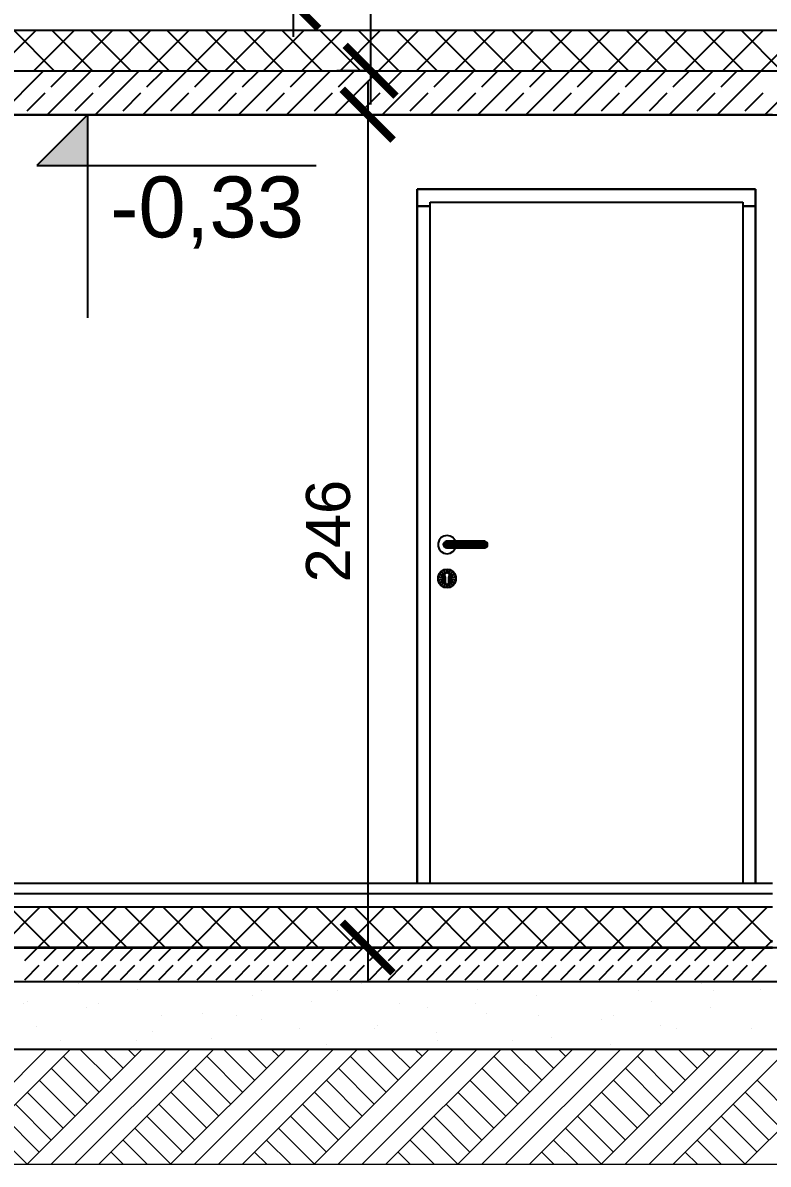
# Model space of a CAD drawing. Header units: millimetres. Extents: x 4647 to 73915, y -13612 to -8141.
# Drawn here: x 17292 to 17512.3, y -11416.6 to -11079.4 of the extents above; entities that cross this region are included whole.
import ezdxf

# ---------------------------------------------------------------- set-up
doc = ezdxf.new("R2010")
doc.units = ezdxf.units.MM
doc.layers.add('a_wymiary', color=250, linetype='Continuous', lineweight=9)
for name, color, linetype in [('Drzwi ArchiCAD', 7, 'Continuous'), ('Sytuacja - Teren', 7, 'Continuous'), ('WIDOK', 7, 'Continuous'), ('Wymiarowanie - Ogólne', 7, 'Continuous')]:
    doc.layers.add(name, color=color, linetype=linetype)
doc.styles.add('GENERATED_STYLE_4', font='arial.ttf')
doc.styles.get("Standard").update_dxf_attribs({"font": 'arial.ttf'})
doc.dimstyles.new('1-100', dxfattribs={"dimtxt": 13, "dimasz": 15, "dimexe": 10, "dimexo": 20, "dimgap": 5, "dimtad": 1, "dimdec": 1, "dimrnd": 0.5, "dimtxsty": 'Standard', "dimblk": 'ARCHTICK', "dimcen": 0.09, "dimdle": 10, "dimadec": 0, "dimazin": 0, "dimtfac": 1, "dimtdec": 1, "dimtofl": 0, "dimtmove": 0, "dimatfit": 3, "dimfxl": 10, "dimfxlon": 1, "dimtolj": 1, "dimtzin": 0, "dimarcsym": 0})

# ---------------------------------------------------------------- blocks, each defined once
blk = doc.blocks.new('_ArchTick')
at = {"color": 0, "linetype": 'ByBlock', "const_width": 0.15}
blk.add_lwpolyline([(-0.5, -0.5), (0.5, 0.5)], dxfattribs=at)
blk = doc.blocks.new('*D814')
at = {"layer": 'a_wymiary', "color": 0, "lineweight": -2, "transparency": 16777216}
for p, q in [((16821.81, -11160.57), (16821.81, -10292.3)), ((16841.81, -10302.3), (16811.81, -10302.3)), ((16841.81, -11150.57), (16811.81, -11150.57))]:
    blk.add_line(p, q, dxfattribs=at)
at = {"layer": 'DEFPOINTS', "color": 0, "transparency": 16777216}
for p in [(16821.81, -10302.3), (17483.57, -10302.3), (16979.42, -11150.57)]:
    blk.add_point(p, dxfattribs=at)
at = {"layer": 'a_wymiary', "color": 0, "lineweight": -2, "transparency": 16777216, "xscale": 15, "yscale": 15, "zscale": 15}
for p, rotation in [((16821.81, -10302.3), 90), ((16821.81, -11150.57), 270)]:
    blk.add_blockref('_ArchTick', p, dxfattribs=dict(at, rotation=rotation))
at = {"layer": 'a_wymiary', "color": 0, "transparency": 16777216, "insert": (16809, -10726.43), "char_height": 13, "attachment_point": 5, "rotation": 90}
blk.add_mtext('\\A1;848,5', dxfattribs=at)
blk = doc.blocks.new('*D853')
at = {"layer": 'a_wymiary', "color": 0, "lineweight": -2, "transparency": 16777216}
for p, q in [((17371.91, -10791.33), (17371.91, -11083.57)), ((17371.91, -10801.33), (17381.91, -10801.33)), ((17371.91, -11073.57), (17381.91, -11073.57))]:
    blk.add_line(p, q, dxfattribs=at)
at = {"layer": 'DEFPOINTS', "color": 0, "transparency": 16777216}
for p in [(17356.94, -10801.33), (17356.94, -11073.57), (17371.91, -11073.57)]:
    blk.add_point(p, dxfattribs=at)
at = {"layer": 'a_wymiary', "color": 0, "lineweight": -2, "transparency": 16777216, "xscale": 15, "yscale": 15, "zscale": 15}
for p, rotation in [((17371.91, -10801.33), 90), ((17371.91, -11073.57), 270)]:
    blk.add_blockref('_ArchTick', p, dxfattribs=dict(at, rotation=rotation))
at = {"layer": 'a_wymiary', "color": 0, "transparency": 16777216, "insert": (17360.38, -10937.45), "char_height": 13, "attachment_point": 5, "rotation": 90}
blk.add_mtext('\\A1;272', dxfattribs=at)
blk = doc.blocks.new('*D876')
at = {"layer": 'a_wymiary', "color": 0, "lineweight": -2, "transparency": 16777216}
for p, q in [((17394.76, -10833.57), (17394.76, -11103.57)), ((17394.76, -10843.57), (17384.76, -10843.57)), ((17394.76, -11093.57), (17384.76, -11093.57))]:
    blk.add_line(p, q, dxfattribs=at)
at = {"layer": 'DEFPOINTS', "color": 0, "transparency": 16777216}
for p in [(17408.55, -10843.57), (17394.76, -11093.57), (17408.55, -11093.57)]:
    blk.add_point(p, dxfattribs=at)
at = {"layer": 'a_wymiary', "color": 0, "lineweight": -2, "transparency": 16777216, "xscale": 15, "yscale": 15, "zscale": 15}
for p, rotation in [((17394.76, -10843.57), 90), ((17394.76, -11093.57), 270)]:
    blk.add_blockref('_ArchTick', p, dxfattribs=dict(at, rotation=rotation))
at = {"layer": 'a_wymiary', "color": 0, "transparency": 16777216, "insert": (17383.12, -10968.57), "char_height": 13, "attachment_point": 5, "rotation": 90}
blk.add_mtext('\\A1;250', dxfattribs=at)
blk = doc.blocks.new('*D877')
at = {"layer": 'a_wymiary', "color": 0, "lineweight": -2, "transparency": 16777216}
for p, q in [((17393.9, -11096.57), (17393.9, -11362.57)), ((17393.9, -11106.57), (17383.9, -11106.57)), ((17373.9, -11352.57), (17403.9, -11352.57))]:
    blk.add_line(p, q, dxfattribs=at)
at = {"layer": 'DEFPOINTS', "color": 0, "transparency": 16777216}
for p in [(17394.76, -11106.57), (17041.06, -11352.57), (17393.9, -11352.57)]:
    blk.add_point(p, dxfattribs=at)
at = {"layer": 'a_wymiary', "color": 0, "lineweight": -2, "transparency": 16777216, "xscale": 15, "yscale": 15, "zscale": 15}
for p, rotation in [((17393.9, -11106.57), 90), ((17393.9, -11352.57), 270)]:
    blk.add_blockref('_ArchTick', p, dxfattribs=dict(at, rotation=rotation))
at = {"layer": 'a_wymiary', "color": 0, "transparency": 16777216, "insert": (17382.26, -11229.57), "char_height": 13, "attachment_point": 5, "rotation": 90}
blk.add_mtext('\\A1;246', dxfattribs=at)

msp = doc.modelspace()

# ---------------------------------------------------------------- hatches: boundary and pattern name
at = {"layer": 'Wymiarowanie - Ogólne', "linetype": 'Continuous', "lineweight": 25}
msp.add_hatch(color=161, dxfattribs=at).paths.add_polyline_path([(17311.09, -11106.57), (17296.09, -11121.57), (17311.09, -11121.57)], flags=0)

# ---------------------------------------------------------------- linework, layer by layer
for p, q in [((17513.55, -11106.57), (17023.86, -11106.57)), ((17408.55, -11333.57), (17408.55, -11128.57)), ((17408.55, -11128.57), (17508.55, -11128.57)), ((17508.55, -11128.57), (17408.55, -11128.57)), ((17408.55, -11128.57), (17408.55, -11133.57)), ((17508.55, -11128.57), (17508.55, -11333.57)), ((17508.55, -11133.57), (17508.55, -11128.57)), ((17412.35, -11133.57), (17412.35, -11132.37)), ((17412.35, -11132.37), (17504.75, -11132.37)), ((17504.75, -11132.37), (17504.75, -11133.57)), ((17412.35, -11133.57), (17408.55, -11133.57)), ((17408.55, -11133.57), (17408.55, -11333.57)), ((17408.55, -11133.57), (17412.35, -11133.57)), ((17412.35, -11333.57), (17412.35, -11133.57)), ((17508.55, -11133.57), (17504.75, -11133.57)), ((17504.75, -11133.57), (17504.75, -11333.57)), ((17504.75, -11133.57), (17508.55, -11133.57)), ((17508.55, -11333.57), (17508.55, -11133.57)), ((17415.01, -11232.22), (17414.69, -11233.1)), ((17414.69, -11233.1), (17414.69, -11234.04)), ((17415.62, -11231.5), (17415.01, -11232.22)), ((17416.43, -11231.03), (17415.62, -11231.5)), ((17416.35, -11233.57), (17416.41, -11233.23)), ((17416.41, -11233.23), (17416.35, -11233.57)), ((17416.41, -11233.23), (17416.59, -11232.93)), ((17416.59, -11232.93), (17416.41, -11233.23)), ((17416.41, -11233.23), (17416.71, -11233.23)), ((17416.71, -11233.23), (17416.41, -11233.23)), ((17417.35, -11230.87), (17416.43, -11231.03)), ((17416.59, -11232.93), (17416.85, -11232.7)), ((17416.85, -11232.7), (17416.59, -11232.93)), ((17416.59, -11232.93), (17416.87, -11232.93)), ((17416.87, -11232.93), (17416.59, -11232.93)), ((17416.66, -11233.57), (17416.71, -11233.23)), ((17416.71, -11233.23), (17416.66, -11233.57)), ((17416.87, -11232.93), (17416.71, -11233.23)), ((17416.71, -11233.23), (17416.87, -11232.93)), ((17416.71, -11233.23), (17417.62, -11233.23)), ((17417.62, -11233.23), (17416.71, -11233.23)), ((17416.85, -11232.7), (17417.18, -11232.58)), ((17417.18, -11232.58), (17416.85, -11232.7)), ((17417.11, -11232.7), (17416.85, -11232.7)), ((17416.85, -11232.7), (17417.11, -11232.7)), ((17416.87, -11232.93), (17417.11, -11232.7)), ((17417.11, -11232.7), (17416.87, -11232.93)), ((17417.71, -11232.93), (17416.87, -11232.93)), ((17416.87, -11232.93), (17417.71, -11232.93)), ((17417.11, -11232.7), (17417.4, -11232.58)), ((17417.4, -11232.58), (17417.11, -11232.7)), ((17417.11, -11232.7), (17417.84, -11232.7)), ((17417.84, -11232.7), (17417.11, -11232.7)), ((17417.18, -11232.58), (17419.82, -11232.58)), ((17417.4, -11232.58), (17417.18, -11232.58)), ((17418.28, -11231.03), (17417.35, -11230.87)), ((17418.01, -11232.58), (17417.4, -11232.58)), ((17417.62, -11233.23), (17417.59, -11233.57)), ((17417.59, -11233.57), (17417.62, -11233.23)), ((17417.62, -11233.23), (17417.71, -11232.93)), ((17417.71, -11232.93), (17417.62, -11233.23)), ((17418.73, -11233.23), (17417.62, -11233.23)), ((17417.62, -11233.23), (17418.73, -11233.23)), ((17417.84, -11232.7), (17417.71, -11232.93)), ((17417.71, -11232.93), (17417.84, -11232.7)), ((17417.71, -11232.93), (17418.75, -11232.93)), ((17418.75, -11232.93), (17417.71, -11232.93)), ((17417.84, -11232.7), (17418.01, -11232.58)), ((17418.01, -11232.58), (17417.84, -11232.7)), ((17418.79, -11232.7), (17417.84, -11232.7)), ((17417.84, -11232.7), (17418.79, -11232.7)), ((17418.83, -11232.58), (17418.01, -11232.58)), ((17419.09, -11231.5), (17418.28, -11231.03)), ((17418.72, -11233.57), (17418.73, -11233.23)), ((17418.73, -11233.23), (17418.72, -11233.57)), ((17418.75, -11232.93), (17418.73, -11233.23)), ((17418.73, -11233.23), (17418.75, -11232.93)), ((17418.73, -11233.23), (17426.98, -11233.23)), ((17426.98, -11233.23), (17418.73, -11233.23)), ((17418.75, -11232.93), (17418.79, -11232.7)), ((17418.79, -11232.7), (17418.75, -11232.93)), ((17426.95, -11232.93), (17418.75, -11232.93)), ((17418.75, -11232.93), (17426.95, -11232.93)), ((17418.83, -11232.58), (17418.79, -11232.7)), ((17418.79, -11232.7), (17418.83, -11232.58)), ((17418.79, -11232.7), (17426.92, -11232.7)), ((17426.92, -11232.7), (17418.79, -11232.7)), ((17426.88, -11232.58), (17418.83, -11232.58)), ((17419.69, -11232.22), (17419.09, -11231.5)), ((17419.82, -11232.58), (17419.69, -11232.22)), ((17426.92, -11232.7), (17426.88, -11232.58)), ((17426.88, -11232.58), (17426.92, -11232.7)), ((17427.69, -11232.58), (17426.88, -11232.58)), ((17426.95, -11232.93), (17426.92, -11232.7)), ((17426.92, -11232.7), (17427.86, -11232.7)), ((17426.92, -11232.7), (17426.95, -11232.93)), ((17427.86, -11232.7), (17426.92, -11232.7)), ((17426.98, -11233.23), (17426.95, -11232.93)), ((17426.95, -11232.93), (17426.98, -11233.23)), ((17428, -11232.93), (17426.95, -11232.93)), ((17426.95, -11232.93), (17428, -11232.93)), ((17426.98, -11233.23), (17428.09, -11233.23)), ((17426.98, -11233.23), (17426.98, -11233.57)), ((17428.09, -11233.23), (17426.98, -11233.23)), ((17426.98, -11233.57), (17426.98, -11233.23)), ((17427.86, -11232.7), (17427.69, -11232.58)), ((17427.69, -11232.58), (17427.86, -11232.7)), ((17428.31, -11232.58), (17427.69, -11232.58)), ((17428, -11232.93), (17427.86, -11232.7)), ((17427.86, -11232.7), (17428.6, -11232.7)), ((17427.86, -11232.7), (17428, -11232.93)), ((17428.6, -11232.7), (17427.86, -11232.7)), ((17428.09, -11233.23), (17428, -11232.93)), ((17428, -11232.93), (17428.09, -11233.23)), ((17428.84, -11232.93), (17428, -11232.93)), ((17428, -11232.93), (17428.84, -11232.93)), ((17428.12, -11233.57), (17428.09, -11233.23)), ((17428.09, -11233.23), (17428.99, -11233.23)), ((17428.09, -11233.23), (17428.12, -11233.57)), ((17428.99, -11233.23), (17428.09, -11233.23)), ((17428.6, -11232.7), (17428.31, -11232.58)), ((17428.31, -11232.58), (17428.6, -11232.7)), ((17428.53, -11232.58), (17428.31, -11232.58)), ((17428.85, -11232.7), (17428.53, -11232.58)), ((17428.84, -11232.93), (17428.6, -11232.7)), ((17428.6, -11232.7), (17428.85, -11232.7)), ((17428.6, -11232.7), (17428.84, -11232.93)), ((17428.85, -11232.7), (17428.6, -11232.7)), ((17428.99, -11233.23), (17428.84, -11232.93)), ((17428.84, -11232.93), (17428.99, -11233.23)), ((17429.12, -11232.93), (17428.84, -11232.93)), ((17428.84, -11232.93), (17429.12, -11232.93)), ((17429.12, -11232.93), (17428.85, -11232.7)), ((17429.05, -11233.57), (17428.99, -11233.23)), ((17428.99, -11233.23), (17429.29, -11233.23)), ((17428.99, -11233.23), (17429.05, -11233.57)), ((17429.29, -11233.23), (17428.99, -11233.23)), ((17429.29, -11233.23), (17429.12, -11232.93)), ((17429.35, -11233.57), (17429.29, -11233.23)), ((17414.69, -11234.04), (17415.01, -11234.92)), ((17415.01, -11234.92), (17415.62, -11235.64)), ((17415.62, -11235.64), (17416.43, -11236.11)), ((17416.41, -11233.91), (17416.35, -11233.57)), ((17416.35, -11233.57), (17416.41, -11233.91)), ((17416.66, -11233.57), (17416.35, -11233.57)), ((17416.35, -11233.57), (17416.66, -11233.57)), ((17416.59, -11234.21), (17416.41, -11233.91)), ((17416.41, -11233.91), (17416.59, -11234.21)), ((17416.71, -11233.91), (17416.41, -11233.91)), ((17416.41, -11233.91), (17416.71, -11233.91)), ((17416.43, -11236.11), (17417.35, -11236.27)), ((17416.85, -11234.43), (17416.59, -11234.21)), ((17416.59, -11234.21), (17416.87, -11234.21)), ((17416.59, -11234.21), (17416.85, -11234.43)), ((17416.87, -11234.21), (17416.59, -11234.21)), ((17416.71, -11233.91), (17416.66, -11233.57)), ((17416.66, -11233.57), (17416.71, -11233.91)), ((17417.59, -11233.57), (17416.66, -11233.57)), ((17416.66, -11233.57), (17417.59, -11233.57)), ((17416.87, -11234.21), (17416.71, -11233.91)), ((17416.71, -11233.91), (17416.87, -11234.21)), ((17417.62, -11233.91), (17416.71, -11233.91)), ((17416.71, -11233.91), (17417.62, -11233.91)), ((17417.18, -11234.55), (17416.85, -11234.43)), ((17416.85, -11234.43), (17417.11, -11234.43)), ((17416.85, -11234.43), (17417.18, -11234.55)), ((17417.11, -11234.43), (17416.85, -11234.43)), ((17417.11, -11234.43), (17416.87, -11234.21)), ((17416.87, -11234.21), (17417.71, -11234.21)), ((17416.87, -11234.21), (17417.11, -11234.43)), ((17417.71, -11234.21), (17416.87, -11234.21)), ((17417.4, -11234.55), (17417.11, -11234.43)), ((17417.11, -11234.43), (17417.4, -11234.55)), ((17417.84, -11234.43), (17417.11, -11234.43)), ((17417.11, -11234.43), (17417.84, -11234.43)), ((17418.88, -11234.55), (17417.18, -11234.55)), ((17417.18, -11234.55), (17417.4, -11234.55)), ((17417.35, -11236.27), (17418.28, -11236.11)), ((17417.4, -11234.55), (17418.01, -11234.55)), ((17417.59, -11233.57), (17417.62, -11233.91)), ((17418.72, -11233.57), (17417.59, -11233.57)), ((17417.59, -11233.57), (17418.72, -11233.57)), ((17417.62, -11233.91), (17417.59, -11233.57)), ((17417.71, -11234.21), (17417.62, -11233.91)), ((17417.62, -11233.91), (17418.73, -11233.91)), ((17417.62, -11233.91), (17417.71, -11234.21)), ((17418.73, -11233.91), (17417.62, -11233.91)), ((17417.71, -11234.21), (17418.75, -11234.21)), ((17417.71, -11234.21), (17417.84, -11234.43)), ((17418.75, -11234.21), (17417.71, -11234.21)), ((17417.84, -11234.43), (17417.71, -11234.21)), ((17418.01, -11234.55), (17417.84, -11234.43)), ((17417.84, -11234.43), (17418.79, -11234.43)), ((17417.84, -11234.43), (17418.01, -11234.55)), ((17418.79, -11234.43), (17417.84, -11234.43)), ((17418.01, -11234.55), (17418.83, -11234.55)), ((17418.28, -11236.11), (17419.09, -11235.64)), ((17418.73, -11233.91), (17418.72, -11233.57)), ((17418.72, -11233.57), (17418.73, -11233.91)), ((17426.98, -11233.57), (17418.72, -11233.57)), ((17418.72, -11233.57), (17426.98, -11233.57)), ((17418.75, -11234.21), (17418.73, -11233.91)), ((17418.73, -11233.91), (17426.98, -11233.91)), ((17418.73, -11233.91), (17418.75, -11234.21)), ((17426.98, -11233.91), (17418.73, -11233.91)), ((17418.79, -11234.43), (17418.75, -11234.21)), ((17418.75, -11234.21), (17426.95, -11234.21)), ((17418.75, -11234.21), (17418.79, -11234.43)), ((17426.95, -11234.21), (17418.75, -11234.21)), ((17418.83, -11234.55), (17418.79, -11234.43)), ((17418.79, -11234.43), (17426.92, -11234.43)), ((17418.79, -11234.43), (17418.83, -11234.55)), ((17426.92, -11234.43), (17418.79, -11234.43)), ((17418.83, -11234.55), (17426.88, -11234.55)), ((17419.82, -11234.55), (17418.88, -11234.55)), ((17419.09, -11235.64), (17419.69, -11234.92)), ((17419.69, -11234.92), (17419.82, -11234.55)), ((17426.88, -11234.55), (17426.92, -11234.43)), ((17426.92, -11234.43), (17426.88, -11234.55)), ((17426.88, -11234.55), (17427.69, -11234.55)), ((17426.95, -11234.21), (17426.92, -11234.43)), ((17426.92, -11234.43), (17426.95, -11234.21)), ((17426.92, -11234.43), (17427.86, -11234.43)), ((17427.86, -11234.43), (17426.92, -11234.43)), ((17426.98, -11233.91), (17426.95, -11234.21)), ((17426.95, -11234.21), (17426.98, -11233.91)), ((17426.95, -11234.21), (17428, -11234.21)), ((17428, -11234.21), (17426.95, -11234.21)), ((17426.98, -11233.57), (17426.98, -11233.91)), ((17428.12, -11233.57), (17426.98, -11233.57)), ((17426.98, -11233.57), (17428.12, -11233.57)), ((17426.98, -11233.91), (17426.98, -11233.57)), ((17426.98, -11233.91), (17428.09, -11233.91)), ((17428.09, -11233.91), (17426.98, -11233.91)), ((17427.69, -11234.55), (17427.86, -11234.43)), ((17427.86, -11234.43), (17427.69, -11234.55)), ((17427.69, -11234.55), (17428.31, -11234.55)), ((17427.86, -11234.43), (17428, -11234.21)), ((17428, -11234.21), (17427.86, -11234.43)), ((17427.86, -11234.43), (17428.6, -11234.43)), ((17428.6, -11234.43), (17427.86, -11234.43)), ((17428, -11234.21), (17428.09, -11233.91)), ((17428.09, -11233.91), (17428, -11234.21)), ((17428, -11234.21), (17428.84, -11234.21)), ((17428.84, -11234.21), (17428, -11234.21)), ((17428.09, -11233.91), (17428.12, -11233.57)), ((17428.12, -11233.57), (17428.09, -11233.91)), ((17428.09, -11233.91), (17428.99, -11233.91)), ((17428.99, -11233.91), (17428.09, -11233.91)), ((17429.05, -11233.57), (17428.12, -11233.57)), ((17428.12, -11233.57), (17429.05, -11233.57)), ((17428.31, -11234.55), (17428.6, -11234.43)), ((17428.6, -11234.43), (17428.31, -11234.55)), ((17428.31, -11234.55), (17428.53, -11234.55)), ((17428.53, -11234.55), (17428.85, -11234.43)), ((17428.6, -11234.43), (17428.84, -11234.21)), ((17428.84, -11234.21), (17428.6, -11234.43)), ((17428.6, -11234.43), (17428.85, -11234.43)), ((17428.85, -11234.43), (17428.6, -11234.43)), ((17428.84, -11234.21), (17428.99, -11233.91)), ((17428.99, -11233.91), (17428.84, -11234.21)), ((17428.84, -11234.21), (17429.12, -11234.21)), ((17429.12, -11234.21), (17428.84, -11234.21)), ((17428.85, -11234.43), (17429.12, -11234.21)), ((17428.99, -11233.91), (17429.05, -11233.57)), ((17429.05, -11233.57), (17428.99, -11233.91)), ((17429.29, -11233.91), (17428.99, -11233.91)), ((17428.99, -11233.91), (17429.29, -11233.91)), ((17429.05, -11233.57), (17429.35, -11233.57)), ((17429.35, -11233.57), (17429.05, -11233.57)), ((17429.12, -11234.21), (17429.29, -11233.91)), ((17429.29, -11233.91), (17429.35, -11233.57)), ((17415.01, -11242.22), (17414.69, -11243.1)), ((17414.69, -11243.1), (17414.69, -11244.04)), ((17414.7, -11243.1), (17414.69, -11243.1)), ((17414.69, -11243.1), (17414.7, -11243.1)), ((17415.02, -11242.22), (17414.7, -11243.1)), ((17414.7, -11243.1), (17415.02, -11242.22)), ((17414.7, -11243.1), (17414.7, -11244.04)), ((17416.85, -11243.48), (17414.7, -11243.1)), ((17414.7, -11243.1), (17416.85, -11243.48)), ((17414.7, -11244.04), (17414.7, -11243.1)), ((17416.85, -11243.66), (17414.7, -11244.04)), ((17414.7, -11244.04), (17416.85, -11243.66)), ((17415.62, -11241.5), (17415.01, -11242.22)), ((17415.01, -11242.22), (17415.02, -11242.22)), ((17415.02, -11242.22), (17415.01, -11242.22)), ((17415.62, -11241.51), (17415.02, -11242.22)), ((17415.02, -11242.22), (17415.62, -11241.51)), ((17415.02, -11242.22), (17416.85, -11243.28)), ((17416.85, -11243.28), (17415.02, -11242.22)), ((17416.43, -11241.03), (17415.62, -11241.5)), ((17416.43, -11241.04), (17415.62, -11241.51)), ((17415.62, -11241.51), (17416.43, -11241.04)), ((17415.62, -11241.5), (17415.62, -11241.51)), ((17415.62, -11241.51), (17415.62, -11241.5)), ((17415.62, -11241.51), (17416.62, -11242.69)), ((17416.62, -11242.69), (17415.62, -11241.51)), ((17417.35, -11240.87), (17416.43, -11241.03)), ((17417.35, -11240.88), (17416.43, -11241.04)), ((17416.43, -11241.04), (17417.35, -11240.88)), ((17416.43, -11241.03), (17416.43, -11241.04)), ((17416.43, -11241.04), (17416.43, -11241.03)), ((17416.43, -11241.04), (17416.81, -11242.08)), ((17416.81, -11242.08), (17416.43, -11241.04)), ((17416.62, -11242.43), (17416.61, -11242.68)), ((17416.61, -11242.68), (17416.62, -11242.43)), ((17416.61, -11242.68), (17416.7, -11242.93)), ((17416.62, -11242.69), (17416.61, -11242.68)), ((17416.71, -11242.19), (17416.62, -11242.43)), ((17416.62, -11242.43), (17416.71, -11242.19)), ((17416.7, -11242.93), (17416.62, -11242.69)), ((17416.7, -11242.93), (17416.85, -11243.13)), ((17416.85, -11243.13), (17416.7, -11242.93)), ((17416.88, -11242), (17416.71, -11242.19)), ((17416.71, -11242.19), (17416.81, -11242.08)), ((17416.81, -11242.08), (17416.88, -11242)), ((17416.85, -11243.13), (17416.85, -11244.82)), ((17416.85, -11243.28), (17416.85, -11243.13)), ((17416.85, -11243.48), (17416.85, -11243.28)), ((17416.85, -11243.66), (17416.85, -11243.48)), ((17416.85, -11243.86), (17416.85, -11243.66)), ((17417.1, -11241.87), (17416.88, -11242)), ((17416.88, -11242), (17417.1, -11241.87)), ((17417.35, -11241.83), (17417.1, -11241.87)), ((17417.1, -11241.87), (17417.35, -11241.83)), ((17418.28, -11241.03), (17417.35, -11240.87)), ((17417.35, -11240.87), (17417.35, -11240.88)), ((17417.35, -11240.88), (17417.35, -11240.87)), ((17418.27, -11241.04), (17417.35, -11240.88)), ((17417.35, -11240.88), (17417.35, -11241.83)), ((17417.35, -11241.83), (17417.35, -11240.88)), ((17417.35, -11240.88), (17418.27, -11241.04)), ((17417.35, -11241.83), (17417.61, -11241.87)), ((17417.61, -11241.87), (17417.35, -11241.83)), ((17417.61, -11241.87), (17417.83, -11242)), ((17417.83, -11242), (17417.61, -11241.87)), ((17417.83, -11242), (17417.9, -11242.08)), ((17417.99, -11242.19), (17417.83, -11242)), ((17417.85, -11243.28), (17419.68, -11242.22)), ((17419.68, -11242.22), (17417.85, -11243.28)), ((17418.01, -11242.93), (17417.85, -11243.13)), ((17417.85, -11243.13), (17418.01, -11242.93)), ((17417.85, -11243.48), (17420, -11243.1)), ((17420, -11243.1), (17417.85, -11243.48)), ((17417.85, -11243.13), (17417.85, -11243.28)), ((17417.85, -11244.82), (17417.85, -11243.13)), ((17417.85, -11243.28), (17417.85, -11243.48)), ((17417.85, -11243.48), (17417.85, -11243.66)), ((17417.85, -11243.66), (17420, -11244.04)), ((17420, -11244.04), (17417.85, -11243.66)), ((17417.85, -11243.66), (17417.85, -11243.86)), ((17418.27, -11241.04), (17417.9, -11242.08)), ((17417.9, -11242.08), (17418.27, -11241.04)), ((17417.9, -11242.08), (17417.99, -11242.19)), ((17417.99, -11242.19), (17418.09, -11242.43)), ((17418.09, -11242.43), (17417.99, -11242.19)), ((17418.01, -11242.93), (17418.09, -11242.68)), ((17418.09, -11242.69), (17418.01, -11242.93)), ((17418.09, -11242.69), (17419.08, -11241.51)), ((17419.08, -11241.51), (17418.09, -11242.69)), ((17418.09, -11242.43), (17418.09, -11242.68)), ((17418.09, -11242.68), (17418.09, -11242.43)), ((17418.09, -11242.68), (17418.09, -11242.69)), ((17418.28, -11241.03), (17418.27, -11241.04)), ((17418.27, -11241.04), (17418.28, -11241.03)), ((17419.08, -11241.51), (17418.27, -11241.04)), ((17418.27, -11241.04), (17419.08, -11241.51)), ((17419.09, -11241.5), (17418.28, -11241.03)), ((17419.08, -11241.51), (17419.09, -11241.5)), ((17419.09, -11241.5), (17419.08, -11241.51)), ((17419.68, -11242.22), (17419.08, -11241.51)), ((17419.08, -11241.51), (17419.68, -11242.22)), ((17419.69, -11242.22), (17419.09, -11241.5)), ((17419.68, -11242.22), (17419.69, -11242.22)), ((17420, -11243.1), (17419.68, -11242.22)), ((17419.69, -11242.22), (17419.68, -11242.22)), ((17419.68, -11242.22), (17420, -11243.1)), ((17420.01, -11243.1), (17419.69, -11242.22)), ((17420, -11244.04), (17420, -11243.1)), ((17420, -11243.1), (17420.01, -11243.1)), ((17420.01, -11243.1), (17420, -11243.1)), ((17420, -11243.1), (17420, -11244.04)), ((17420.01, -11244.04), (17420.01, -11243.1)), ((17414.69, -11244.04), (17415.01, -11244.92)), ((17414.7, -11244.04), (17414.69, -11244.04)), ((17414.69, -11244.04), (17414.7, -11244.04)), ((17414.7, -11244.04), (17415.02, -11244.91)), ((17415.02, -11244.91), (17414.7, -11244.04)), ((17415.02, -11244.91), (17415.01, -11244.92)), ((17415.01, -11244.92), (17415.02, -11244.91)), ((17415.01, -11244.92), (17415.62, -11245.64)), ((17416.85, -11243.86), (17415.02, -11244.91)), ((17415.02, -11244.91), (17416.85, -11243.86)), ((17415.02, -11244.91), (17415.62, -11245.63)), ((17415.62, -11245.63), (17415.02, -11244.91)), ((17416.85, -11244.16), (17415.62, -11245.63)), ((17415.62, -11245.63), (17416.85, -11244.16)), ((17415.62, -11245.63), (17416.43, -11246.1)), ((17416.43, -11246.1), (17415.62, -11245.63)), ((17415.62, -11245.63), (17415.62, -11245.64)), ((17415.62, -11245.64), (17415.62, -11245.63)), ((17415.62, -11245.64), (17416.43, -11246.11)), ((17416.87, -11244.9), (17416.43, -11246.1)), ((17416.43, -11246.1), (17416.87, -11244.9)), ((17416.43, -11246.1), (17417.35, -11246.26)), ((17417.35, -11246.26), (17416.43, -11246.1)), ((17416.43, -11246.1), (17416.43, -11246.11)), ((17416.43, -11246.11), (17416.43, -11246.1)), ((17416.43, -11246.11), (17417.35, -11246.27)), ((17416.85, -11244.16), (17416.85, -11243.86)), ((17416.85, -11244.82), (17416.85, -11244.16)), ((17416.85, -11244.82), (17416.88, -11244.99)), ((17416.87, -11244.9), (17416.85, -11244.82)), ((17416.88, -11244.99), (17416.87, -11244.9)), ((17416.88, -11244.99), (17416.97, -11245.14)), ((17416.97, -11245.14), (17416.88, -11244.99)), ((17416.97, -11245.14), (17417.1, -11245.25)), ((17417.1, -11245.25), (17416.97, -11245.14)), ((17417.1, -11245.25), (17417.27, -11245.31)), ((17417.27, -11245.31), (17417.1, -11245.25)), ((17417.27, -11245.31), (17417.44, -11245.31)), ((17417.35, -11245.31), (17417.27, -11245.31)), ((17417.44, -11245.31), (17417.35, -11245.31)), ((17417.35, -11245.31), (17417.35, -11246.26)), ((17417.35, -11246.26), (17417.35, -11245.31)), ((17417.35, -11246.26), (17418.27, -11246.1)), ((17418.27, -11246.1), (17417.35, -11246.26)), ((17417.35, -11246.27), (17418.28, -11246.11)), ((17417.35, -11246.26), (17417.35, -11246.27)), ((17417.35, -11246.27), (17417.35, -11246.26)), ((17417.44, -11245.31), (17417.6, -11245.25)), ((17417.6, -11245.25), (17417.44, -11245.31)), ((17417.6, -11245.25), (17417.74, -11245.14)), ((17417.74, -11245.14), (17417.6, -11245.25)), ((17417.74, -11245.14), (17417.82, -11244.99)), ((17417.82, -11244.99), (17417.74, -11245.14)), ((17417.82, -11244.99), (17417.85, -11244.82)), ((17417.84, -11244.9), (17417.82, -11244.99)), ((17417.85, -11244.82), (17417.84, -11244.9)), ((17417.84, -11244.9), (17418.27, -11246.1)), ((17418.27, -11246.1), (17417.84, -11244.9)), ((17417.85, -11243.86), (17419.68, -11244.91)), ((17419.68, -11244.91), (17417.85, -11243.86)), ((17417.85, -11243.86), (17417.85, -11244.16)), ((17417.85, -11244.16), (17419.08, -11245.63)), ((17419.08, -11245.63), (17417.85, -11244.16)), ((17417.85, -11244.16), (17417.85, -11244.82)), ((17418.27, -11246.1), (17419.08, -11245.63)), ((17419.08, -11245.63), (17418.27, -11246.1)), ((17418.27, -11246.1), (17418.28, -11246.11)), ((17418.28, -11246.11), (17418.27, -11246.1)), ((17418.28, -11246.11), (17419.09, -11245.64)), ((17419.08, -11245.63), (17419.68, -11244.91)), ((17419.68, -11244.91), (17419.08, -11245.63)), ((17419.08, -11245.63), (17419.09, -11245.64)), ((17419.09, -11245.64), (17419.08, -11245.63)), ((17419.09, -11245.64), (17419.69, -11244.92)), ((17419.68, -11244.91), (17420, -11244.04)), ((17420, -11244.04), (17419.68, -11244.91)), ((17419.68, -11244.91), (17419.69, -11244.92)), ((17419.69, -11244.92), (17419.68, -11244.91)), ((17419.69, -11244.92), (17420.01, -11244.04)), ((17420, -11244.04), (17420.01, -11244.04)), ((17420.01, -11244.04), (17420, -11244.04)), ((17023.56, -11333.57), (17408.55, -11333.57)), ((17408.55, -11333.57), (17412.35, -11333.57)), ((17504.75, -11333.57), (17508.55, -11333.57)), ((17508.55, -11333.57), (17513.55, -11333.57))]:
    msp.add_line(p, q)
at = {"layer": 'Drzwi ArchiCAD', "color": 9, "lineweight": 13}
for p, q in [((17412.35, -11133.57), (17412.35, -11132.37)), ((17412.35, -11132.37), (17504.75, -11132.37)), ((17412.35, -11333.57), (17412.35, -11132.37)), ((17412.35, -11132.37), (17504.75, -11132.37)), ((17504.75, -11132.37), (17504.75, -11133.57)), ((17504.75, -11132.37), (17504.75, -11333.57)), ((17412.35, -11333.57), (17412.35, -11133.57)), ((17504.75, -11333.57), (17504.75, -11133.57)), ((17415.01, -11232.22), (17414.69, -11233.1)), ((17414.69, -11233.1), (17414.69, -11234.04)), ((17415.62, -11231.5), (17415.01, -11232.22)), ((17416.43, -11231.03), (17415.62, -11231.5)), ((17416.41, -11233.23), (17416.35, -11233.57)), ((17416.59, -11232.93), (17416.41, -11233.23)), ((17417.35, -11230.87), (17416.43, -11231.03)), ((17416.85, -11232.7), (17416.59, -11232.93)), ((17416.71, -11233.23), (17416.66, -11233.57)), ((17416.87, -11232.93), (17416.71, -11233.23)), ((17417.18, -11232.58), (17416.85, -11232.7)), ((17417.11, -11232.7), (17416.87, -11232.93)), ((17417.18, -11232.58), (17417.4, -11232.58)), ((17418.28, -11231.03), (17417.35, -11230.87)), ((17417.4, -11232.58), (17418.01, -11232.58)), ((17417.62, -11233.23), (17417.59, -11233.57)), ((17417.71, -11232.93), (17417.62, -11233.23)), ((17417.84, -11232.7), (17417.71, -11232.93)), ((17418.01, -11232.58), (17418.83, -11232.58)), ((17419.09, -11231.5), (17418.28, -11231.03)), ((17418.83, -11232.58), (17426.88, -11232.58)), ((17419.69, -11232.22), (17419.09, -11231.5)), ((17419.82, -11232.58), (17419.69, -11232.22)), ((17426.88, -11232.58), (17427.69, -11232.58)), ((17427.69, -11232.58), (17428.31, -11232.58)), ((17427.86, -11232.7), (17428, -11232.93)), ((17428, -11232.93), (17428.09, -11233.23)), ((17428.09, -11233.23), (17428.12, -11233.57)), ((17428.31, -11232.58), (17428.53, -11232.58)), ((17428.53, -11232.58), (17428.85, -11232.7)), ((17428.6, -11232.7), (17428.84, -11232.93)), ((17428.84, -11232.93), (17428.99, -11233.23)), ((17428.85, -11232.7), (17429.12, -11232.93)), ((17428.99, -11233.23), (17429.05, -11233.57)), ((17429.12, -11232.93), (17429.29, -11233.23)), ((17429.29, -11233.23), (17429.35, -11233.57)), ((17414.69, -11234.04), (17415.01, -11234.92)), ((17415.01, -11234.92), (17415.62, -11235.64)), ((17415.62, -11235.64), (17416.43, -11236.11)), ((17416.35, -11233.57), (17416.41, -11233.91)), ((17416.41, -11233.91), (17416.59, -11234.21)), ((17416.43, -11236.11), (17417.35, -11236.27)), ((17416.59, -11234.21), (17416.85, -11234.43)), ((17416.66, -11233.57), (17416.71, -11233.91)), ((17416.71, -11233.91), (17416.87, -11234.21)), ((17416.85, -11234.43), (17417.18, -11234.55)), ((17416.87, -11234.21), (17417.11, -11234.43)), ((17417.18, -11234.55), (17417.4, -11234.55)), ((17417.35, -11236.27), (17418.28, -11236.11)), ((17417.4, -11234.55), (17418.01, -11234.55)), ((17417.59, -11233.57), (17417.62, -11233.91)), ((17417.62, -11233.91), (17417.71, -11234.21)), ((17417.71, -11234.21), (17417.84, -11234.43)), ((17418.01, -11234.55), (17418.83, -11234.55)), ((17418.28, -11236.11), (17419.09, -11235.64)), ((17418.83, -11234.55), (17426.88, -11234.55)), ((17419.09, -11235.64), (17419.69, -11234.92)), ((17419.69, -11234.92), (17419.82, -11234.55)), ((17426.88, -11234.55), (17427.69, -11234.55)), ((17427.69, -11234.55), (17428.31, -11234.55)), ((17428, -11234.21), (17427.86, -11234.43)), ((17428.09, -11233.91), (17428, -11234.21)), ((17428.12, -11233.57), (17428.09, -11233.91)), ((17428.31, -11234.55), (17428.53, -11234.55)), ((17428.85, -11234.43), (17428.53, -11234.55)), ((17428.84, -11234.21), (17428.6, -11234.43)), ((17428.99, -11233.91), (17428.84, -11234.21)), ((17429.12, -11234.21), (17428.85, -11234.43)), ((17429.05, -11233.57), (17428.99, -11233.91)), ((17429.29, -11233.91), (17429.12, -11234.21)), ((17429.35, -11233.57), (17429.29, -11233.91)), ((17415.01, -11242.22), (17414.69, -11243.1)), ((17414.69, -11243.1), (17414.69, -11244.04)), ((17415.62, -11241.5), (17415.01, -11242.22)), ((17416.43, -11241.03), (17415.62, -11241.5)), ((17417.35, -11240.87), (17416.43, -11241.03)), ((17416.61, -11242.68), (17416.62, -11242.43)), ((17416.61, -11242.68), (17416.62, -11242.69)), ((17416.62, -11242.43), (17416.71, -11242.19)), ((17416.7, -11242.93), (17416.62, -11242.69)), ((17416.85, -11243.13), (17416.7, -11242.93)), ((17416.71, -11242.19), (17416.81, -11242.08)), ((17416.81, -11242.08), (17416.88, -11242)), ((17416.85, -11243.13), (17416.85, -11243.28)), ((17416.85, -11243.28), (17416.85, -11243.48)), ((17416.85, -11243.48), (17416.85, -11243.66)), ((17416.85, -11243.66), (17416.85, -11243.86)), ((17416.88, -11242), (17417.1, -11241.87)), ((17417.1, -11241.87), (17417.35, -11241.83)), ((17418.28, -11241.03), (17417.35, -11240.87)), ((17417.35, -11241.83), (17417.61, -11241.87)), ((17417.61, -11241.87), (17417.83, -11242)), ((17417.83, -11242), (17417.9, -11242.08)), ((17417.85, -11243.28), (17417.85, -11243.13)), ((17417.85, -11243.28), (17417.85, -11243.48)), ((17417.85, -11243.48), (17417.85, -11243.66)), ((17417.85, -11243.66), (17417.85, -11243.86)), ((17417.9, -11242.08), (17417.99, -11242.19)), ((17417.99, -11242.19), (17418.09, -11242.43)), ((17418.01, -11242.93), (17418.09, -11242.69)), ((17418.09, -11242.43), (17418.09, -11242.68)), ((17418.09, -11242.68), (17418.09, -11242.69)), ((17419.09, -11241.5), (17418.28, -11241.03)), ((17419.69, -11242.22), (17419.09, -11241.5)), ((17420.01, -11243.1), (17419.69, -11242.22)), ((17420.01, -11244.04), (17420.01, -11243.1)), ((17414.69, -11244.04), (17415.01, -11244.92)), ((17415.01, -11244.92), (17415.62, -11245.64)), ((17415.62, -11245.64), (17416.43, -11246.11)), ((17416.43, -11246.11), (17417.35, -11246.27)), ((17416.85, -11243.86), (17416.85, -11244.16)), ((17416.85, -11244.16), (17416.85, -11244.82)), ((17416.87, -11244.9), (17416.85, -11244.82)), ((17416.87, -11244.9), (17416.88, -11244.99)), ((17416.88, -11244.99), (17416.97, -11245.14)), ((17416.97, -11245.14), (17417.1, -11245.25)), ((17417.1, -11245.25), (17417.27, -11245.31)), ((17417.35, -11245.31), (17417.27, -11245.31)), ((17417.35, -11245.31), (17417.44, -11245.31)), ((17417.35, -11246.27), (17418.28, -11246.11)), ((17417.44, -11245.31), (17417.6, -11245.25)), ((17417.6, -11245.25), (17417.74, -11245.14)), ((17417.74, -11245.14), (17417.82, -11244.99)), ((17417.84, -11244.9), (17417.82, -11244.99)), ((17417.84, -11244.9), (17417.85, -11244.82)), ((17417.85, -11243.86), (17417.85, -11244.16)), ((17417.85, -11244.16), (17417.85, -11244.82)), ((17418.28, -11246.11), (17419.09, -11245.64)), ((17419.09, -11245.64), (17419.69, -11244.92)), ((17419.69, -11244.92), (17420.01, -11244.04))]:
    msp.add_line(p, q, dxfattribs=at)
at = {"layer": 'Sytuacja - Teren', "color": 53, "lineweight": 13}
for p, q in [((17038.56, -11382.57), (17928.56, -11382.57)), ((16979.57, -11416.57), (17987.56, -11416.57))]:
    msp.add_line(p, q, dxfattribs=at)
at = {"layer": 'Sytuacja - Teren', "color": 41, "linetype": 'Continuous', "lineweight": 13}
for p, q in [((17264.96, -11416.57), (17298.96, -11382.57)), ((17272.04, -11416.57), (17306.04, -11382.57)), ((17293.25, -11416.57), (17327.25, -11382.57)), ((17300.32, -11416.57), (17334.32, -11382.57)), ((17314.51, -11395.3), (17303.91, -11384.7)), ((17307.39, -11416.57), (17341.39, -11382.57)), ((17318.05, -11391.77), (17308.85, -11382.57)), ((17314.46, -11416.57), (17348.46, -11382.57)), ((17321.59, -11388.23), (17315.92, -11382.57)), ((17325.12, -11384.7), (17322.99, -11382.57)), ((17335.67, -11416.57), (17369.67, -11382.57)), ((17342.75, -11416.57), (17376.75, -11382.57)), ((17356.94, -11395.3), (17346.33, -11384.7)), ((17349.82, -11416.57), (17383.82, -11382.57)), ((17360.48, -11391.77), (17351.28, -11382.57)), ((17356.89, -11416.57), (17390.89, -11382.57)), ((17364.01, -11388.23), (17358.35, -11382.57)), ((17367.55, -11384.7), (17365.42, -11382.57)), ((17378.1, -11416.57), (17412.1, -11382.57)), ((17385.17, -11416.57), (17419.17, -11382.57)), ((17399.37, -11395.3), (17388.76, -11384.7)), ((17392.24, -11416.57), (17426.24, -11382.57)), ((17402.9, -11391.77), (17393.7, -11382.57)), ((17399.31, -11416.57), (17433.31, -11382.57)), ((17406.44, -11388.23), (17400.78, -11382.57)), ((17409.97, -11384.7), (17407.85, -11382.57)), ((17420.53, -11416.57), (17454.53, -11382.57)), ((17427.6, -11416.57), (17461.6, -11382.57)), ((17441.79, -11395.3), (17431.19, -11384.7)), ((17434.67, -11416.57), (17468.67, -11382.57)), ((17445.33, -11391.77), (17436.13, -11382.57)), ((17441.74, -11416.57), (17475.74, -11382.57)), ((17448.86, -11388.23), (17443.2, -11382.57)), ((17452.4, -11384.7), (17450.27, -11382.57)), ((17462.95, -11416.57), (17496.95, -11382.57)), ((17470.02, -11416.57), (17504.02, -11382.57)), ((17484.22, -11395.3), (17473.61, -11384.7)), ((17477.1, -11416.57), (17511.1, -11382.57)), ((17487.76, -11391.77), (17478.56, -11382.57)), ((17484.17, -11416.57), (17518.17, -11382.57)), ((17491.29, -11388.23), (17485.63, -11382.57)), ((17494.83, -11384.7), (17492.7, -11382.57)), ((17505.38, -11416.57), (17539.38, -11382.57)), ((17310.98, -11398.84), (17300.37, -11388.23)), ((17353.41, -11398.84), (17342.8, -11388.23)), ((17395.83, -11398.84), (17385.23, -11388.23)), ((17438.26, -11398.84), (17427.65, -11388.23)), ((17480.68, -11398.84), (17470.08, -11388.23)), ((17307.44, -11402.37), (17296.84, -11391.77)), ((17349.87, -11402.37), (17339.26, -11391.77)), ((17392.3, -11402.37), (17381.69, -11391.77)), ((17434.72, -11402.37), (17424.12, -11391.77)), ((17477.15, -11402.37), (17466.54, -11391.77)), ((17519.58, -11402.37), (17508.97, -11391.77)), ((17303.91, -11405.91), (17293.3, -11395.3)), ((17346.33, -11405.91), (17335.73, -11395.3)), ((17388.76, -11405.91), (17378.15, -11395.3)), ((17431.19, -11405.91), (17420.58, -11395.3)), ((17473.61, -11405.91), (17463.01, -11395.3)), ((17516.04, -11405.91), (17505.43, -11395.3)), ((17300.37, -11409.44), (17289.77, -11398.84)), ((17342.8, -11409.44), (17332.19, -11398.84)), ((17385.23, -11409.44), (17374.62, -11398.84)), ((17427.65, -11409.44), (17417.05, -11398.84)), ((17470.08, -11409.44), (17459.47, -11398.84)), ((17512.5, -11409.44), (17501.9, -11398.84)), ((17296.84, -11412.98), (17286.23, -11402.37)), ((17339.26, -11412.98), (17328.66, -11402.37)), ((17381.69, -11412.98), (17371.08, -11402.37)), ((17424.12, -11412.98), (17413.51, -11402.37)), ((17466.54, -11412.98), (17455.94, -11402.37)), ((17508.97, -11412.98), (17498.36, -11402.37)), ((17293.3, -11416.52), (17282.69, -11405.91)), ((17335.73, -11416.52), (17325.12, -11405.91)), ((17378.15, -11416.52), (17367.55, -11405.91)), ((17420.58, -11416.52), (17409.97, -11405.91)), ((17463.01, -11416.52), (17452.4, -11405.91)), ((17505.43, -11416.52), (17494.83, -11405.91)), ((17328.71, -11416.57), (17321.59, -11409.44)), ((17371.14, -11416.57), (17364.01, -11409.44)), ((17413.56, -11416.57), (17406.44, -11409.44)), ((17455.99, -11416.57), (17448.86, -11409.44)), ((17498.42, -11416.57), (17491.29, -11409.44)), ((17321.64, -11416.57), (17318.05, -11412.98)), ((17364.07, -11416.57), (17360.48, -11412.98)), ((17406.49, -11416.57), (17402.9, -11412.98)), ((17448.92, -11416.57), (17445.33, -11412.98)), ((17491.34, -11416.57), (17487.76, -11412.98)), ((17314.57, -11416.57), (17314.51, -11416.52)), ((17356.99, -11416.57), (17356.94, -11416.52)), ((17399.42, -11416.57), (17399.37, -11416.52)), ((17441.85, -11416.57), (17441.79, -11416.52)), ((17484.27, -11416.57), (17484.22, -11416.52))]:
    msp.add_line(p, q, dxfattribs=at)
at = {"layer": 'WIDOK'}
for p, q in [((17023.56, -11081.57), (17943.56, -11081.57)), ((17023.56, -11081.57), (17943.56, -11081.57)), ((17023.86, -11093.57), (17943.26, -11093.57)), ((17023.86, -11093.57), (17943.26, -11093.57)), ((17023.86, -11106.57), (17943.26, -11106.57)), ((17023.56, -11333.57), (17513.55, -11333.57)), ((17023.56, -11336.57), (17513.55, -11336.57)), ((17023.56, -11336.57), (17513.55, -11336.57)), ((17023.56, -11340.57), (17513.55, -11340.57)), ((17023.56, -11340.57), (17513.55, -11340.57)), ((17041.06, -11352.57), (17926.06, -11352.57)), ((17041.06, -11362.57), (17926.06, -11362.57)), ((17041.06, -11362.57), (17926.06, -11362.57)), ((17041.06, -11382.57), (17926.06, -11382.57))]:
    msp.add_line(p, q, dxfattribs=at)
at = {"layer": 'WIDOK', "linetype": 'Continuous'}
for p, q in [((17283.91, -11093.57), (17295.91, -11081.57)), ((17301.28, -11093.57), (17289.28, -11081.57)), ((17295.22, -11093.57), (17307.22, -11081.57)), ((17312.59, -11093.57), (17300.59, -11081.57)), ((17306.54, -11093.57), (17318.54, -11081.57)), ((17323.91, -11093.57), (17311.91, -11081.57)), ((17317.85, -11093.57), (17329.85, -11081.57)), ((17335.22, -11093.57), (17323.22, -11081.57)), ((17329.16, -11093.57), (17341.16, -11081.57)), ((17346.54, -11093.57), (17334.54, -11081.57)), ((17340.48, -11093.57), (17352.48, -11081.57)), ((17357.85, -11093.57), (17345.85, -11081.57)), ((17351.79, -11093.57), (17363.79, -11081.57)), ((17369.16, -11093.57), (17357.16, -11081.57)), ((17363.1, -11093.57), (17375.1, -11081.57)), ((17380.48, -11093.57), (17368.48, -11081.57)), ((17374.42, -11093.57), (17386.42, -11081.57)), ((17391.79, -11093.57), (17379.79, -11081.57)), ((17385.73, -11093.57), (17397.73, -11081.57)), ((17403.1, -11093.57), (17391.1, -11081.57)), ((17397.05, -11093.57), (17409.05, -11081.57)), ((17414.42, -11093.57), (17402.42, -11081.57)), ((17408.36, -11093.57), (17420.36, -11081.57)), ((17425.73, -11093.57), (17413.73, -11081.57)), ((17419.67, -11093.57), (17431.67, -11081.57)), ((17437.05, -11093.57), (17425.05, -11081.57)), ((17430.99, -11093.57), (17442.99, -11081.57)), ((17448.36, -11093.57), (17436.36, -11081.57)), ((17442.3, -11093.57), (17454.3, -11081.57)), ((17459.67, -11093.57), (17447.67, -11081.57)), ((17453.61, -11093.57), (17465.61, -11081.57)), ((17470.99, -11093.57), (17458.99, -11081.57)), ((17464.93, -11093.57), (17476.93, -11081.57)), ((17482.3, -11093.57), (17470.3, -11081.57)), ((17476.24, -11093.57), (17488.24, -11081.57)), ((17493.61, -11093.57), (17481.61, -11081.57)), ((17487.55, -11093.57), (17499.55, -11081.57)), ((17504.93, -11093.57), (17492.93, -11081.57)), ((17498.87, -11093.57), (17510.87, -11081.57)), ((17516.24, -11093.57), (17504.24, -11081.57)), ((17510.18, -11093.57), (17522.18, -11081.57)), ((17285.05, -11106.57), (17298.05, -11093.57)), ((17299.19, -11106.57), (17312.19, -11093.57)), ((17300.37, -11098.32), (17305.12, -11093.57)), ((17313.33, -11106.57), (17326.33, -11093.57)), ((17314.51, -11098.32), (17319.26, -11093.57)), ((17327.48, -11106.57), (17340.48, -11093.57)), ((17328.66, -11098.32), (17333.41, -11093.57)), ((17341.62, -11106.57), (17354.62, -11093.57)), ((17342.8, -11098.32), (17347.55, -11093.57)), ((17355.76, -11106.57), (17368.76, -11093.57)), ((17356.94, -11098.32), (17361.69, -11093.57)), ((17369.9, -11106.57), (17382.9, -11093.57)), ((17371.08, -11098.32), (17375.83, -11093.57)), ((17384.05, -11106.57), (17397.05, -11093.57)), ((17385.23, -11098.32), (17389.97, -11093.57)), ((17398.19, -11106.57), (17411.19, -11093.57)), ((17399.37, -11098.32), (17404.12, -11093.57)), ((17412.33, -11106.57), (17425.33, -11093.57)), ((17413.51, -11098.32), (17418.26, -11093.57)), ((17426.47, -11106.57), (17439.47, -11093.57)), ((17427.65, -11098.32), (17432.4, -11093.57)), ((17440.61, -11106.57), (17453.61, -11093.57)), ((17441.79, -11098.32), (17446.54, -11093.57)), ((17454.76, -11106.57), (17467.76, -11093.57)), ((17455.94, -11098.32), (17460.68, -11093.57)), ((17468.9, -11106.57), (17481.9, -11093.57)), ((17470.08, -11098.32), (17474.83, -11093.57)), ((17483.04, -11106.57), (17496.04, -11093.57)), ((17484.22, -11098.32), (17488.97, -11093.57)), ((17497.18, -11106.57), (17510.18, -11093.57)), ((17498.36, -11098.32), (17503.11, -11093.57)), ((17511.32, -11106.57), (17524.32, -11093.57)), ((17293.3, -11105.39), (17298.6, -11100.09)), ((17307.44, -11105.39), (17312.75, -11100.09)), ((17321.59, -11105.39), (17326.89, -11100.09)), ((17335.73, -11105.39), (17341.03, -11100.09)), ((17349.87, -11105.39), (17355.17, -11100.09)), ((17364.01, -11105.39), (17369.32, -11100.09)), ((17378.15, -11105.39), (17383.46, -11100.09)), ((17392.3, -11105.39), (17397.6, -11100.09)), ((17406.44, -11105.39), (17411.74, -11100.09)), ((17420.58, -11105.39), (17425.88, -11100.09)), ((17434.72, -11105.39), (17440.03, -11100.09)), ((17448.86, -11105.39), (17454.17, -11100.09)), ((17463.01, -11105.39), (17468.31, -11100.09)), ((17477.15, -11105.39), (17482.45, -11100.09)), ((17491.29, -11105.39), (17496.59, -11100.09)), ((17505.43, -11105.39), (17510.74, -11100.09)), ((17285.12, -11352.57), (17297.12, -11340.57)), ((17300.07, -11352.57), (17288.07, -11340.57)), ((17296.44, -11352.57), (17308.44, -11340.57)), ((17311.38, -11352.57), (17299.38, -11340.57)), ((17307.75, -11352.57), (17319.75, -11340.57)), ((17322.69, -11352.57), (17310.69, -11340.57)), ((17319.06, -11352.57), (17331.06, -11340.57)), ((17334.01, -11352.57), (17322.01, -11340.57)), ((17330.38, -11352.57), (17342.38, -11340.57)), ((17345.32, -11352.57), (17333.32, -11340.57)), ((17341.69, -11352.57), (17353.69, -11340.57)), ((17356.63, -11352.57), (17344.63, -11340.57)), ((17353.01, -11352.57), (17365.01, -11340.57)), ((17367.95, -11352.57), (17355.95, -11340.57)), ((17364.32, -11352.57), (17376.32, -11340.57)), ((17379.26, -11352.57), (17367.26, -11340.57)), ((17375.63, -11352.57), (17387.63, -11340.57)), ((17390.57, -11352.57), (17378.57, -11340.57)), ((17386.95, -11352.57), (17398.95, -11340.57)), ((17401.89, -11352.57), (17389.89, -11340.57)), ((17398.26, -11352.57), (17410.26, -11340.57)), ((17413.2, -11352.57), (17401.2, -11340.57)), ((17409.57, -11352.57), (17421.57, -11340.57)), ((17424.52, -11352.57), (17412.52, -11340.57)), ((17420.89, -11352.57), (17432.89, -11340.57)), ((17435.83, -11352.57), (17423.83, -11340.57)), ((17432.2, -11352.57), (17444.2, -11340.57)), ((17447.14, -11352.57), (17435.14, -11340.57)), ((17443.52, -11352.57), (17455.52, -11340.57)), ((17458.46, -11352.57), (17446.46, -11340.57)), ((17454.83, -11352.57), (17466.83, -11340.57)), ((17469.77, -11352.57), (17457.77, -11340.57)), ((17466.14, -11352.57), (17478.14, -11340.57)), ((17481.08, -11352.57), (17469.08, -11340.57)), ((17477.46, -11352.57), (17489.46, -11340.57)), ((17492.4, -11352.57), (17480.4, -11340.57)), ((17488.77, -11352.57), (17500.77, -11340.57)), ((17503.71, -11352.57), (17491.71, -11340.57)), ((17500.08, -11352.57), (17512.08, -11340.57)), ((17513.55, -11351.1), (17503.03, -11340.57)), ((17511.4, -11352.57), (17513.55, -11350.41)), ((17292.59, -11356.41), (17296.44, -11352.57)), ((17298.25, -11356.41), (17302.09, -11352.57)), ((17303.91, -11356.41), (17307.75, -11352.57)), ((17309.56, -11356.41), (17313.41, -11352.57)), ((17315.22, -11356.41), (17319.06, -11352.57)), ((17320.88, -11356.41), (17324.72, -11352.57)), ((17326.54, -11356.41), (17330.38, -11352.57)), ((17332.19, -11356.41), (17336.04, -11352.57)), ((17337.85, -11356.41), (17341.69, -11352.57)), ((17343.51, -11356.41), (17347.35, -11352.57)), ((17349.16, -11356.41), (17353.01, -11352.57)), ((17354.82, -11356.41), (17358.66, -11352.57)), ((17360.48, -11356.41), (17364.32, -11352.57)), ((17366.13, -11356.41), (17369.98, -11352.57)), ((17371.79, -11356.41), (17375.63, -11352.57)), ((17377.45, -11356.41), (17381.29, -11352.57)), ((17383.1, -11356.41), (17386.95, -11352.57)), ((17388.76, -11356.41), (17392.6, -11352.57)), ((17394.42, -11356.41), (17398.26, -11352.57)), ((17400.07, -11356.41), (17403.92, -11352.57)), ((17405.73, -11356.41), (17409.57, -11352.57)), ((17411.39, -11356.41), (17415.23, -11352.57)), ((17417.05, -11356.41), (17420.89, -11352.57)), ((17422.7, -11356.41), (17426.54, -11352.57)), ((17428.36, -11356.41), (17432.2, -11352.57)), ((17434.02, -11356.41), (17437.86, -11352.57)), ((17439.67, -11356.41), (17443.52, -11352.57)), ((17445.33, -11356.41), (17449.17, -11352.57)), ((17450.99, -11356.41), (17454.83, -11352.57)), ((17456.64, -11356.41), (17460.49, -11352.57)), ((17462.3, -11356.41), (17466.14, -11352.57)), ((17467.96, -11356.41), (17471.8, -11352.57)), ((17473.61, -11356.41), (17477.46, -11352.57)), ((17479.27, -11356.41), (17483.11, -11352.57)), ((17484.93, -11356.41), (17488.77, -11352.57)), ((17490.58, -11356.41), (17494.43, -11352.57)), ((17496.24, -11356.41), (17500.08, -11352.57)), ((17501.9, -11356.41), (17505.74, -11352.57)), ((17507.55, -11356.41), (17511.4, -11352.57)), ((17292.59, -11362.07), (17296.84, -11357.83)), ((17298.25, -11362.07), (17302.49, -11357.83)), ((17303.91, -11362.07), (17308.15, -11357.83)), ((17309.56, -11362.07), (17313.81, -11357.83)), ((17315.22, -11362.07), (17319.46, -11357.83)), ((17320.88, -11362.07), (17325.12, -11357.83)), ((17326.54, -11362.07), (17330.78, -11357.83)), ((17332.19, -11362.07), (17336.43, -11357.83)), ((17337.85, -11362.07), (17342.09, -11357.83)), ((17343.51, -11362.07), (17347.75, -11357.83)), ((17349.16, -11362.07), (17353.41, -11357.83)), ((17354.82, -11362.07), (17359.06, -11357.83)), ((17360.48, -11362.07), (17364.72, -11357.83)), ((17366.13, -11362.07), (17370.38, -11357.83)), ((17371.79, -11362.07), (17376.03, -11357.83)), ((17377.45, -11362.07), (17381.69, -11357.83)), ((17383.1, -11362.07), (17387.35, -11357.83)), ((17388.76, -11362.07), (17393, -11357.83)), ((17394.42, -11362.07), (17398.66, -11357.83)), ((17400.07, -11362.07), (17404.32, -11357.83)), ((17405.73, -11362.07), (17409.97, -11357.83)), ((17411.39, -11362.07), (17415.63, -11357.83)), ((17417.05, -11362.07), (17421.29, -11357.83)), ((17422.7, -11362.07), (17426.94, -11357.83)), ((17428.36, -11362.07), (17432.6, -11357.83)), ((17434.02, -11362.07), (17438.26, -11357.83)), ((17439.67, -11362.07), (17443.92, -11357.83)), ((17445.33, -11362.07), (17449.57, -11357.83)), ((17450.99, -11362.07), (17455.23, -11357.83)), ((17456.64, -11362.07), (17460.89, -11357.83)), ((17462.3, -11362.07), (17466.54, -11357.83)), ((17467.96, -11362.07), (17472.2, -11357.83)), ((17473.61, -11362.07), (17477.86, -11357.83)), ((17479.27, -11362.07), (17483.51, -11357.83)), ((17484.93, -11362.07), (17489.17, -11357.83)), ((17490.58, -11362.07), (17494.83, -11357.83)), ((17496.24, -11362.07), (17500.48, -11357.83)), ((17501.9, -11362.07), (17506.14, -11357.83)), ((17507.55, -11362.07), (17511.8, -11357.83)), ((17308.3, -11363.18), (17308.3, -11363.18)), ((17325.73, -11365.02), (17325.73, -11365.02)), ((17392.12, -11363.21), (17392.12, -11363.21)), ((17426.27, -11364.94), (17426.27, -11364.94)), ((17492.65, -11363.12), (17492.65, -11363.12)), ((17510.08, -11364.97), (17510.08, -11364.97)), ((17359.88, -11366.75), (17359.88, -11366.75)), ((17362.6, -11365.25), (17362.6, -11365.25)), ((17384.87, -11365.25), (17384.87, -11365.25)), ((17443.7, -11366.78), (17443.7, -11366.78)), ((17473.97, -11365.25), (17473.97, -11365.25)), ((17496.24, -11365.25), (17496.24, -11365.25)), ((17292.06, -11368.96), (17292.06, -11368.96)), ((17293.5, -11368.56), (17293.5, -11368.56)), ((17310.93, -11370.41), (17310.93, -11370.41)), ((17314.34, -11368.96), (17314.34, -11368.96)), ((17377.32, -11368.6), (17377.32, -11368.6)), ((17403.43, -11368.96), (17403.43, -11368.96)), ((17411.46, -11370.32), (17411.46, -11370.32)), ((17425.71, -11368.96), (17425.71, -11368.96)), ((17477.85, -11368.51), (17477.85, -11368.51)), ((17495.28, -11370.36), (17495.28, -11370.36)), ((17332.9, -11372.68), (17332.9, -11372.68)), ((17345.08, -11372.14), (17345.08, -11372.14)), ((17355.17, -11372.68), (17355.17, -11372.68)), ((17362.52, -11373.98), (17362.52, -11373.98)), ((17428.9, -11372.17), (17428.9, -11372.17)), ((17444.27, -11372.68), (17444.27, -11372.68)), ((17463.05, -11373.9), (17463.05, -11373.9)), ((17466.54, -11372.68), (17466.54, -11372.68)), ((17296.13, -11375.8), (17296.13, -11375.8)), ((17330.28, -11377.52), (17330.28, -11377.52)), ((17373.73, -11376.39), (17373.73, -11376.39)), ((17396.01, -11376.39), (17396.01, -11376.39)), ((17396.66, -11375.71), (17396.66, -11375.71)), ((17414.1, -11377.56), (17414.1, -11377.56)), ((17480.48, -11375.74), (17480.48, -11375.74)), ((17485.1, -11376.39), (17485.1, -11376.39)), ((17507.38, -11376.39), (17507.38, -11376.39)), ((17303.2, -11380.1), (17303.2, -11380.1)), ((17325.47, -11380.1), (17325.47, -11380.1)), ((17347.72, -11379.37), (17347.72, -11379.37)), ((17381.86, -11381.1), (17381.86, -11381.1)), ((17414.57, -11380.1), (17414.57, -11380.1)), ((17436.84, -11380.1), (17436.84, -11380.1)), ((17448.25, -11379.28), (17448.25, -11379.28)), ((17465.68, -11381.13), (17465.68, -11381.13))]:
    msp.add_line(p, q, dxfattribs=at)
at = {"layer": 'WIDOK', "color": 251, "lineweight": 35}
msp.add_line((17023.56, -11352.57), (17513.55, -11352.57), dxfattribs=at)
at = {"layer": 'Wymiarowanie - Ogólne', "color": 161, "lineweight": 25}
for p, q in [((17311.09, -11106.57), (17296.09, -11121.57)), ((17311.09, -11106.57), (17311.09, -11166.57)), ((17296.09, -11121.57), (17311.09, -11121.57)), ((17311.09, -11121.57), (17378.68, -11121.57))]:
    msp.add_line(p, q, dxfattribs=at)
at = {"layer": 'Wymiarowanie - Ogólne', "color": 151, "lineweight": 20}
for q in [(17299.84, -11106.57), (17322.34, -11106.57)]:
    msp.add_line((17311.09, -11106.57), q, dxfattribs=at)

# ---------------------------------------------------------------- texts
at = {"layer": 'Wymiarowanie - Ogólne', "color": 5, "style": 'GENERATED_STYLE_4'}
msp.add_text('-0,33', height=18, dxfattribs=at).set_placement((17317.77, -11142.8))

# ---------------------------------------------------------------- dimensions: what is measured, and where the dimension line sits
at = {"layer": 'a_wymiary'}
for base, p1, p2, picture, middle in [((16821.81, -10302.3), (16979.42, -11150.57), (17483.57, -10302.3), '*D814', (16809, -10726.43)), ((17394.76, -11093.57), (17408.55, -10843.57), (17408.55, -11093.57), '*D876', (17383.12, -10968.57)), ((17393.9, -11352.57), (17394.76, -11106.57), (17041.06, -11352.57), '*D877', (17382.26, -11229.57))]:
    dim = msp.add_linear_dim(base=base, p1=p1, p2=p2, angle=90, dimstyle='1-100', override={"dimfxl": 20}, dxfattribs=at)
    dim.commit()
    dim.dimension.update_dxf_attribs({"geometry": picture, "text_midpoint": middle})
dim = msp.add_linear_dim(base=(17371.91, -11073.57), p1=(17356.94, -10801.33), p2=(17356.94, -11073.57), angle=90, dimstyle='1-100', override={"dimfxl": 20}, dxfattribs=at)
dim.commit()
dim.dimension.update_dxf_attribs({"geometry": '*D853', "text_midpoint": (17371.91, -10937.45), "dimtype": 160})

doc.saveas('drawing.dxf')
